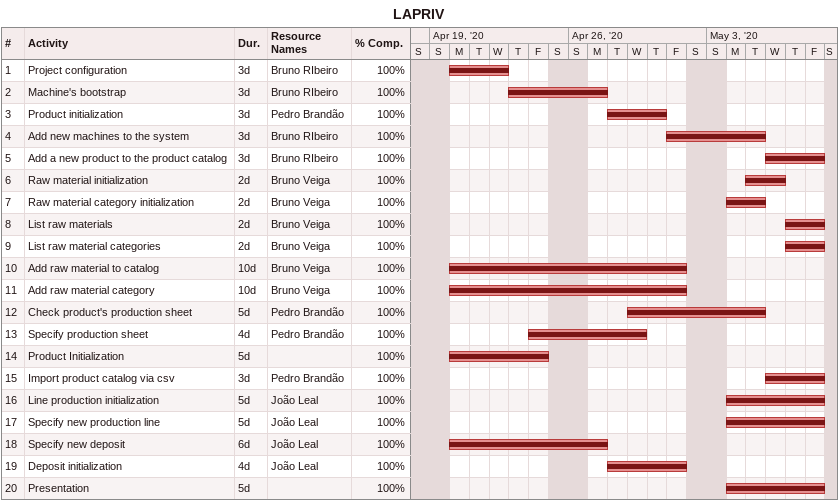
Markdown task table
LAPRIV

| ID | Task | Duration | Start | Finish | Resources | % complete |
|---|---|---|---|---|---|---|
| 1 | Project configuration | 3d | 2020-04-20 | 2020-04-22 | Bruno RIbeiro | 100 |
| 2 | Machine's bootstrap | 3d | 2020-04-23 | 2020-04-27 | Bruno RIbeiro | 100 |
| 3 | Product initialization | 3d | 2020-04-28 | 2020-04-30 | Pedro Brandão | 100 |
| 4 | Add new machines to the system | 3d | 2020-05-01 | 2020-05-05 | Bruno RIbeiro | 100 |
| 5 | Add a new product to the product catalog | 3d | 2020-05-06 | 2020-05-08 | Bruno RIbeiro | 100 |
| 6 | Raw material initialization | 2d | 2020-05-05 | 2020-05-06 | Bruno Veiga | 100 |
| 7 | Raw material category initialization | 2d | 2020-05-04 | 2020-05-05 | Bruno Veiga | 100 |
| 8 | List raw materials | 2d | 2020-05-07 | 2020-05-08 | Bruno Veiga | 100 |
| 9 | List raw material categories | 2d | 2020-05-07 | 2020-05-08 | Bruno Veiga | 100 |
| 10 | Add raw material to catalog | 10d | 2020-04-20 | 2020-05-01 | Bruno Veiga | 100 |
| 11 | Add raw material category | 10d | 2020-04-20 | 2020-05-01 | Bruno Veiga | 100 |
| 12 | Check product's production sheet | 5d | 2020-04-29 | 2020-05-05 | Pedro Brandão | 100 |
| 13 | Specify production sheet | 4d | 2020-04-24 | 2020-04-29 | Pedro Brandão | 100 |
| 14 | Product Initialization | 5d | 2020-04-20 | 2020-04-24 |  | 100 |
| 15 | Import product catalog via csv | 3d | 2020-05-06 | 2020-05-08 | Pedro Brandão | 100 |
| 16 | Line production initialization | 5d | 2020-05-04 | 2020-05-08 | João Leal | 100 |
| 17 | Specify new production line | 5d | 2020-05-04 | 2020-05-08 | João Leal | 100 |
| 18 | Specify new deposit | 6d | 2020-04-20 | 2020-04-27 | João Leal | 100 |
| 19 | Deposit initialization | 4d | 2020-04-28 | 2020-05-01 | João Leal | 100 |
| 20 | Presentation | 5d | 2020-05-04 | 2020-05-08 |  | 100 |
